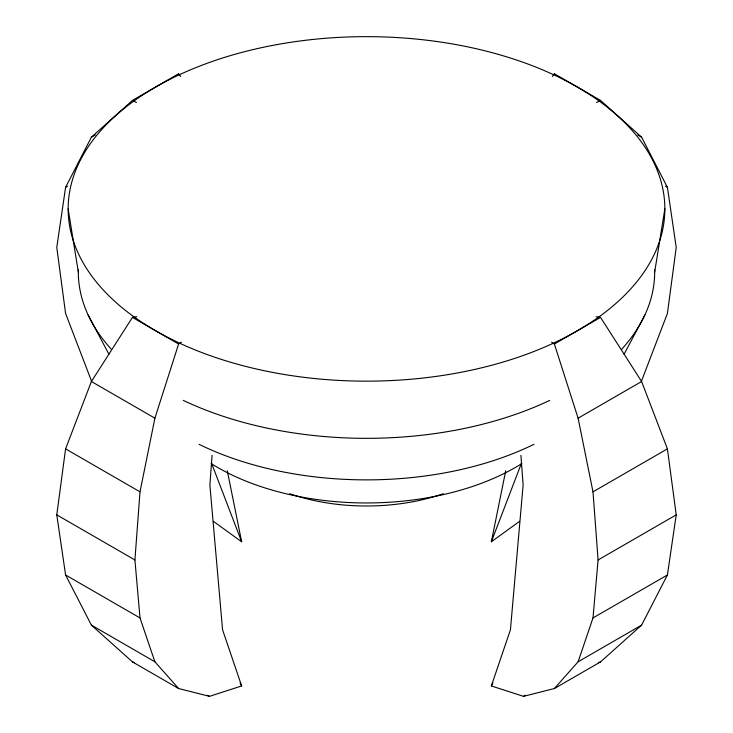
<?xml version="1.0" encoding="UTF-8"?>
<svg xmlns="http://www.w3.org/2000/svg" width="733" height="733" viewBox="0 0 733 733"><rect width="100%" height="100%" fill="white"/><g stroke="black" fill="none" stroke-linecap="round" stroke-linejoin="round"><path stroke-width="1.1" d="M212.084 455.321L209.876 485.017L222.566 629.784L241.652 685.951L209.501 696.35L178.614 688.534L154.901 661.789L140.003 617.937L134.918 559.966L140.003 491.834L154.901 418.186L178.614 344.024L181.417 342.164M520.916 455.321L523.124 485.017L510.434 629.784L491.348 685.951L523.499 696.35L554.386 688.534L578.099 661.789L592.997 617.937L598.082 559.966L592.997 491.834L578.099 418.186L554.386 344.024L551.582 342.164M178.614 688.534L132.462 661.89L91.396 625.121L65.585 574.974L56.78 514.859L65.585 448.871L91.396 381.517L132.462 317.38L136.934 316.757M180.639 76.489L178.614 73.776L132.462 100.421L91.396 137.19L65.585 187.336L56.78 247.452L65.585 313.44L91.396 380.794M554.386 688.534L600.538 661.89L641.604 625.121L667.415 574.974L676.22 514.859L667.415 448.871L641.604 381.517L600.538 317.38L596.066 316.757M654.688 271.952L664.849 208.905A298.349 172.255 0 0 0 217.325 59.73A298.349 172.255 0 0 0 217.325 358.08A298.349 172.255 0 0 0 664.849 208.905M519.642 521.3L491.348 541.788L505.715 470.76M491.348 541.788L521.548 462.981M641.604 380.794L667.415 313.44L676.22 247.452L667.415 187.336L641.604 137.19L600.538 100.421L554.386 73.776L552.361 76.489M491.348 685.951L492.897 682.936M624.076 354.231L644.866 315.016M177.129 75.453L178.614 73.776M91.396 137.19L95.308 134.936M65.585 187.336L67.546 186.209M554.386 344.024L600.538 317.38M578.099 418.186L641.604 381.517M592.997 491.834L667.415 448.871M598.082 559.966L676.22 514.859M592.997 617.937L667.415 574.974M578.099 661.789L641.604 625.121M523.499 696.35L525.46 695.214M596.534 102.538L600.538 100.421M598.44 662.705L600.538 661.89M132.462 661.89L134.56 662.705M132.462 100.421L136.466 102.538M637.692 134.936L641.604 137.19M665.454 186.209L667.415 187.336M132.462 317.38L178.614 344.024M91.396 381.517L154.901 418.186M65.585 448.871L140.003 491.834M56.78 514.859L134.918 559.966M65.585 574.974L140.003 617.937M91.396 625.121L154.901 661.789M207.54 695.214L209.501 696.35M213.358 521.3L241.652 541.788L227.285 470.76M554.386 73.776L555.871 75.453M88.134 315.016L108.924 354.231M240.103 682.936L241.652 685.951M211.452 462.981L241.652 541.788M68.151 208.905L78.312 271.952M654.661 269.735A288.188 166.382 0 0 1 621.822 349.11M549.75 400.365A288.188 166.382 0 0 1 183.25 400.365M111.178 349.11A288.188 166.382 0 0 1 78.339 269.735M533.954 444.308A258.382 149.175 0 0 1 199.046 444.308M521.832 463.577A210.967 121.797 0 0 1 211.168 463.577M443.309 493.703A149.175 86.127 0 0 1 289.691 493.703"/></g></svg>
